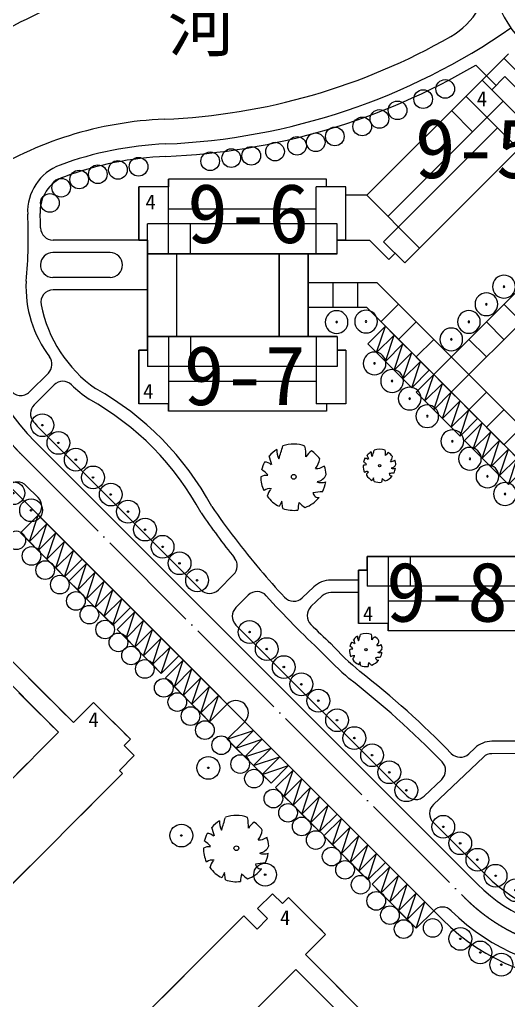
# Model space of a CAD drawing. Extents: x 39009873 to 40242873, y -38938004 to -37205504.
# Drawn here: x 39614004 to 39731978, y -38603123 to -38366395 of the extents above; entities that cross this region are included whole.
import ezdxf

# ---------------------------------------------------------------- set-up
doc = ezdxf.new("R2010")
doc.units = 0
doc.header["$LTSCALE"] = 1000
doc.header["$MEASUREMENT"] = 0
doc.linetypes.add('CENT', pattern=[15, 13, -1, 0, -1])
doc.linetypes.add('DASH', pattern=[0.35, 0.25, -0.1])
doc.layers.get('0').update_dxf_attribs({"linetype": 'CONTINUOUS'})
for name, color, linetype in [('1-CEG', 220, 'CONTINUOUS'), ('A-FACE', 4, 'CONTINUOUS'), ('PUB_TEXT', 4, 'CONTINUOUS'), ('river', 190, 'CONTINUOUS'), ('TEXT', 7, 'CONTINUOUS'), ('TREE1', 62, 'CONTINUOUS'), ('人行道', 251, 'CONTINUOUS'), ('停车', 165, 'CONTINUOUS'), ('建筑屋顶', 2, 'CONTINUOUS'), ('建筑轮廓', 254, 'CONTINUOUS'), ('道路中心线', 1, 'CENT')]:
    doc.layers.add(name, color=color, linetype=linetype)
doc.styles.add('-黑体', font='SIMHEI.TTF')
doc.styles.add('HRHZ', font='SIMHEI.TTF')
doc.styles.get("Standard").update_dxf_attribs({"font": 'SimSun.ttf', "height": 20})

# ---------------------------------------------------------------- blocks, each defined once
blk = doc.blocks.new('sdji')
at = {"linetype": 'Continuous', "ltscale": 10}
for radius in [2750, 184]:
    blk.add_circle((512091, 867961), radius, dxfattribs=at)
blk = doc.blocks.new('sij')
at = {"layer": 'TREE1', "linetype": 'Continuous', "ltscale": 10}
blk.add_circle((327690, 1006813), 2250, dxfattribs=at)
blk = doc.blocks.new('M_F13')
for p, q in [((-515, 179), (-397, 193)), ((-484, 239), (-484, 239)), ((-397, 193), (-484, 239))]:
    blk.add_line(p, q)
blk.add_circle((-3, 3), 38.2)
for centre, radius, start, end in [((-8, 3), 532, 89.3321, 114.3856), ((-325, 399), 130, 343.6555, 39.76), ((-175, 449), 193, 352.0775, 26.6128), ((-85, 589), 202, 304.1868, 338.5411), ((-8, 3), 531, 62.8767, 77.7021), ((80, 476), 154, 315.8454, 359.7651), ((-8, 3), 527, 126.0751, 153.6245), ((-356, 208), 224, 48.5203, 80.5151), ((-244, 1929), 1632, 285.4397, 290.7099), ((-8, 3), 523, 31.4098, 49.4752), ((-8, 3), 537, 160.8426, 187.275), ((412, 44), 234, 83.5323, 121.6544), ((959, 2091), 1965, 250.0865, 256.3451), ((-8, 3), 534, 340.3307, 19.43), ((-610, -942), 880, 77.3728, 85.4649), ((-5, -500), 587, 134.7782, 147.3315), ((-8, 3), 524, 200.8103, 231.4392), ((-251, -396), 87.2, 97.741, 188.8107), ((-1350, -519), 1108, 2.9465, 10.9238), ((-8, 3), 514, 305.394, 326.2464), ((358, 465), 656, 266.7455, 282.0146), ((0, -631), 545, 39.6536, 53.993), ((-8, 3), 522, 243.1498, 261.8356), ((125, -442), 220, 160.6009, 199.3991), ((100, -357), 178, 186.1912, 248.4952), ((296, -376), 163, 170.6314, 220.6278), ((325, -118), 300, 230.4582, 263.1093), ((-8, 3), 527, 274.7236, 290.3277)]:
    blk.add_arc(centre, radius, start, end)
at = {"width": 0.8, "flags": 9}
for tag, p in [('XSIZE', (-62, 12)), ('YSIZE', (9, 6))]:
    blk.add_attdef(tag, p, '', height=0.2, dxfattribs=at)

msp = doc.modelspace()

# ---------------------------------------------------------------- linework, layer by layer
at = {"layer": 'A-FACE'}
for p, q in [((39617737, -38468290), (39724554, -38575106)), ((39615616, -38478896), (39618488, -38481768))]:
    msp.add_line(p, q, dxfattribs=at)
at = {"layer": 'A-FACE', "linetype": 'Continuous', "ltscale": 10}
for p, q in [((39618488, -38486011), (39614245, -38490254)), ((39614245, -38490254), (39624852, -38500860)), ((39624852, -38500860), (39629094, -38496618)), ((39629094, -38496618), (39630155, -38497678)), ((39630155, -38497678), (39625912, -38501921)), ((39625912, -38501921), (39636519, -38512528)), ((39636519, -38512528), (39640762, -38508285)), ((39640762, -38508285), (39641822, -38509346)), ((39641822, -38509346), (39637580, -38513588)), ((39637580, -38513588), (39648186, -38524195)), ((39648186, -38524195), (39652429, -38519952)), ((39652429, -38519952), (39653490, -38521013)), ((39653490, -38521013), (39649247, -38525255)), ((39649247, -38525255), (39659853, -38535862)), ((39664096, -38531619), (39659853, -38535862)), ((39664096, -38540105), (39668339, -38535862)), ((39674703, -38550711), (39664096, -38540105)), ((39678945, -38546469), (39674703, -38550711)), ((39675763, -38551772), (39680006, -38547529)), ((39680006, -38547529), (39678945, -38546469)), ((39675763, -38551772), (39686370, -38562379)), ((39686370, -38562379), (39690613, -38558136)), ((39690613, -38558136), (39691673, -38559197)), ((39691673, -38559197), (39687431, -38563439)), ((39687431, -38563439), (39698037, -38574046)), ((39698037, -38574046), (39702280, -38569803)), ((39702280, -38569803), (39703341, -38570864)), ((39703341, -38570864), (39699098, -38575106)), ((39699098, -38575106), (39709705, -38585713)), ((39709705, -38585713), (39713947, -38581470))]:
    msp.add_line(p, q, dxfattribs=at)
at = {"layer": 'A-FACE'}
for centre, radius, start, end in [((39656981, -38429045), 55500, 180, 225), ((39613494, -38481018), 3000, 45, 135), ((39666217, -38533741), 3000, 45, 135), ((39753192, -38546469), 40500, 225, 315), ((39753192, -38546469), 49500, 225, 315)]:
    msp.add_arc(centre, radius, start, end, dxfattribs=at)
at = {"layer": 'A-FACE', "linetype": 'Continuous'}
for centre in [(39616366, -38483890), (39666217, -38533741)]:
    msp.add_arc(centre, 3000, 315, 45, dxfattribs=at)
at = {"layer": 'A-FACE', "linetype": 'Continuous', "ltscale": 10}
msp.add_arc((39716068, -38583592), 3000, 45, 135, dxfattribs=at)
at = {"layer": 'river'}
for centre, radius, start, end in [((39696013, -38527356), 180000, 102.33513, 120.45359), ((39709132, -38354855), 18000, 299.80139, 0.48687), ((39642630, -38238742), 151809, 272.38447, 299.80139), ((39652664, -38479710), 89368, 92.38447, 122.39776)]:
    msp.add_arc(centre, radius, start, end, dxfattribs=at)
at = {"layer": '人行道'}
for p, q in [((39725614, -38381006), (39731978, -38374642)), ((39730918, -38375702), (39769101, -38413886)), ((39724110, -38377380), (39729009, -38382278)), ((39713947, -38452070), (39761677, -38404340)), ((39718190, -38456313), (39765920, -38408583)), ((39644855, -38419620), (39622076, -38419620)), ((39635855, -38422620), (39622012, -38422620)), ((39635855, -38428620), (39622012, -38428620)), ((39700282, -38429920), (39683655, -38429920)), ((39689655, -38435920), (39689655, -38429920)), ((39695655, -38435920), (39695655, -38429920)), ((39700282, -38429920), (39761889, -38491526)), ((39644855, -38431620), (39622119, -38431620)), ((39701219, -38439342), (39705462, -38435099)), ((39730918, -38435099), (39735160, -38439342)), ((39697797, -38435920), (39683655, -38435920)), ((39697797, -38435920), (39757646, -38495769)), ((39705462, -38443585), (39709705, -38439342)), ((39726675, -38439342), (39730918, -38443585)), ((39709705, -38447827), (39713947, -38443585)), ((39722432, -38443585), (39726675, -38447827)), ((39620943, -38451710), (39616419, -38456234)), ((39622316, -38454580), (39617500, -38459396)), ((39722432, -38460555), (39726675, -38456313)), ((39726675, -38464798), (39730918, -38460555)), ((39730918, -38469040), (39735160, -38464798)), ((39619858, -38466168), (39657732, -38504042)), ((39609252, -38476775), (39716068, -38583592)), ((39665665, -38500352), (39661975, -38504042)), ((39684983, -38503334), (39682214, -38505962)), ((39695788, -38501670), (39689098, -38501687)), ((39669186, -38505316), (39666217, -38508285)), ((39687048, -38505511), (39684335, -38508085)), ((39695788, -38504670), (39689106, -38504687)), ((39666217, -38512528), (39707461, -38553771)), ((39734679, -38540561), (39727989, -38540578)), ((39723874, -38542225), (39722417, -38543608)), ((39734679, -38543561), (39727997, -38543578)), ((39725939, -38544401), (39713884, -38555840)), ((39715885, -38549805), (39711647, -38553826)), ((39713827, -38560137), (39726675, -38572985))]:
    msp.add_line(p, q, dxfattribs=at)
for centre, radius, start, end in [((39752131, -38354489), 24000, 157.79903, 225), ((39642630, -38238742), 157809, 272.38447, 304.74889), ((39642630, -38238742), 160809, 272.38447, 300.44335), ((39652664, -38479710), 83368, 92.38447, 110.27032), ((39652664, -38479710), 80368, 92.38447, 110.27032), ((39627939, -38412761), 12000, 110.27032, 182.9697), ((39627939, -38412761), 9000, 110.27032, 182.9697), ((39508165, -38418975), 107935, 354.38164, 2.9697), ((39508165, -38418975), 110935, 1.18441, 2.9697), ((39622076, -38416620), 3000, 181.18441, 270), ((39622012, -38425620), 3000, 90, 177.51988), ((39635855, -38425620), 3000, 270, 90), ((39622012, -38425620), 3000, 177.51988, 270), ((39643258, -38430982), 27714, 177.02089, 217.28704), ((39622119, -38434620), 3000, 90, 191.15611), ((39650979, -38428928), 32416, 191.15611, 234.93935), ((39618822, -38449589), 3000, 315, 37.28704), ((39624437, -38456701), 3000, 46.29817, 135), ((39614298, -38454113), 3000, 210.42512, 315), ((39650979, -38428928), 35416, 226.29817, 235.19711), ((39597628, -38517672), 71247, 28.29519, 60.8265), ((39597628, -38517672), 68247, 28.15504, 60.95175), ((39619621, -38461518), 3000, 135, 220.99595), ((39656981, -38429045), 52500, 220.99595, 225), ((39826966, -38368288), 202787, 214.75792, 220.19862), ((39826966, -38368288), 205787, 214.71009, 218.48935), ((39663543, -38498231), 3000, 315, 38.48935), ((39826966, -38368288), 202787, 220.19862, 222.70387), ((39689113, -38507687), 6000, 90.14206, 133.49506), ((39659853, -38501921), 3000, 225, 315), ((39671307, -38507438), 3000, 41.79474, 135), ((39826966, -38368288), 205787, 221.79474, 227.13964), ((39680149, -38503786), 3000, 222.70387, 313.49506), ((39689113, -38507687), 3000, 90.14206, 133.49506), ((39668339, -38510406), 3000, 135, 225), ((39686400, -38510261), 3000, 133.49506, 225.28524), ((39826966, -38368288), 202787, 225.28524, 227.17275), ((39743957, -38466575), 74511, 222.60434, 230.09388), ((39743957, -38466575), 77511, 222.69335, 229.35975), ((39559652, -38697961), 221334, 44.24692, 51.92239), ((39556283, -38701236), 223031, 44.27629, 52.03933), ((39728004, -38546578), 6000, 90.14206, 133.49506), ((39720352, -38541432), 3000, 224.24692, 313.49506), ((39728004, -38546578), 3000, 90.14206, 133.49506), ((39713821, -38547629), 3000, 313.49506, 44.27629), ((39709582, -38551650), 3000, 225, 313.49506), ((39715949, -38558016), 3000, 133.49506, 225), ((39753192, -38546469), 37500, 225, 315), ((39753192, -38546469), 52500, 225, 315)]:
    msp.add_arc(centre, radius, start, end, dxfattribs=at)
at = {"layer": '停车', "linetype": 'Continuous', "ltscale": 10}
for points in [[(39700159, -38446767), (39698037, -38444645), (39702280, -38440403), (39704401, -38442524), (39700159, -38446767), (39702280, -38440403)], [(39702280, -38448888), (39700159, -38446767), (39704401, -38442524), (39706523, -38444645), (39702280, -38448888), (39704401, -38442524)], [(39704401, -38451009), (39702280, -38448888), (39706523, -38444645), (39708644, -38446767), (39704401, -38451009), (39706523, -38444645)], [(39706523, -38453131), (39704401, -38451009), (39708644, -38446767), (39710765, -38448888), (39706523, -38453131), (39708644, -38446767)], [(39708644, -38455252), (39706523, -38453131), (39710765, -38448888), (39712887, -38451009), (39708644, -38455252), (39710765, -38448888)], [(39711826, -38458434), (39709705, -38456313), (39713947, -38452070), (39716068, -38454191), (39711826, -38458434), (39713947, -38452070)], [(39713947, -38460555), (39711826, -38458434), (39716068, -38454191), (39718190, -38456313), (39713947, -38460555), (39716068, -38454191)], [(39716068, -38462677), (39713947, -38460555), (39718190, -38456313), (39720311, -38458434), (39716068, -38462677), (39718190, -38456313)], [(39718190, -38464798), (39716068, -38462677), (39720311, -38458434), (39722432, -38460555), (39718190, -38464798), (39720311, -38458434)], [(39720311, -38466919), (39718190, -38464798), (39722432, -38460555), (39724554, -38462677), (39720311, -38466919), (39722432, -38460555)], [(39723493, -38470101), (39721372, -38467980), (39725614, -38463737), (39727736, -38465858), (39723493, -38470101), (39725614, -38463737)], [(39725614, -38472222), (39723493, -38470101), (39727736, -38465858), (39729857, -38467980), (39725614, -38472222), (39727736, -38465858)], [(39727736, -38474344), (39725614, -38472222), (39729857, -38467980), (39731978, -38470101), (39727736, -38474344), (39729857, -38467980)], [(39729857, -38476465), (39727736, -38474344), (39731978, -38470101), (39734100, -38472222), (39729857, -38476465), (39731978, -38470101)], [(39731978, -38478586), (39729857, -38476465), (39734100, -38472222), (39736221, -38474344), (39731978, -38478586), (39734100, -38472222)], [(39616366, -38492375), (39614245, -38490254), (39618488, -38486011), (39620609, -38488132), (39616366, -38492375), (39618488, -38486011)], [(39618488, -38494496), (39616366, -38492375), (39620609, -38488132), (39622730, -38490254), (39618488, -38494496), (39620609, -38488132)], [(39620609, -38496618), (39618488, -38494496), (39622730, -38490254), (39624852, -38492375), (39620609, -38496618), (39622730, -38490254)], [(39622730, -38498739), (39620609, -38496618), (39624852, -38492375), (39626973, -38494496), (39622730, -38498739), (39624852, -38492375)], [(39624852, -38500860), (39622730, -38498739), (39626973, -38494496), (39629094, -38496618), (39624852, -38500860), (39626973, -38494496)], [(39628034, -38504042), (39625912, -38501921), (39630155, -38497678), (39632276, -38499800), (39628034, -38504042), (39630155, -38497678)], [(39630155, -38506164), (39628034, -38504042), (39632276, -38499800), (39634398, -38501921), (39630155, -38506164), (39632276, -38499800)], [(39632276, -38508285), (39630155, -38506164), (39634398, -38501921), (39636519, -38504042), (39632276, -38508285), (39634398, -38501921)], [(39634398, -38510406), (39632276, -38508285), (39636519, -38504042), (39638640, -38506164), (39634398, -38510406), (39636519, -38504042)], [(39636519, -38512528), (39634398, -38510406), (39638640, -38506164), (39640762, -38508285), (39636519, -38512528), (39638640, -38506164)], [(39639701, -38515710), (39637580, -38513588), (39641822, -38509346), (39643944, -38511467), (39639701, -38515710), (39641822, -38509346)], [(39641822, -38517831), (39639701, -38515710), (39643944, -38511467), (39646065, -38513588), (39641822, -38517831), (39643944, -38511467)], [(39643944, -38519952), (39641822, -38517831), (39646065, -38513588), (39648186, -38515710), (39643944, -38519952), (39646065, -38513588)], [(39646065, -38522073), (39643944, -38519952), (39648186, -38515710), (39650308, -38517831), (39646065, -38522073), (39648186, -38515710)], [(39648186, -38524195), (39646065, -38522073), (39650308, -38517831), (39652429, -38519952), (39648186, -38524195), (39650308, -38517831)], [(39651368, -38527377), (39649247, -38525255), (39653490, -38521013), (39655611, -38523134), (39651368, -38527377), (39653490, -38521013)], [(39653490, -38529498), (39651368, -38527377), (39655611, -38523134), (39657732, -38525255), (39653490, -38529498), (39655611, -38523134)], [(39655611, -38531619), (39653490, -38529498), (39657732, -38525255), (39659853, -38527377), (39655611, -38531619), (39657732, -38525255)], [(39657732, -38533741), (39655611, -38531619), (39659853, -38527377), (39661975, -38529498), (39657732, -38533741), (39659853, -38527377)], [(39659853, -38535862), (39657732, -38533741), (39661975, -38529498), (39664096, -38531619), (39659853, -38535862), (39661975, -38529498)], [(39664096, -38540105), (39666217, -38542226), (39670460, -38537983), (39668339, -38535862), (39664096, -38540105), (39670460, -38537983)], [(39666217, -38542226), (39668339, -38544347), (39672581, -38540105), (39670460, -38537983), (39666217, -38542226), (39672581, -38540105)], [(39668339, -38544347), (39670460, -38546469), (39674703, -38542226), (39672581, -38540105), (39668339, -38544347), (39674703, -38542226)], [(39670460, -38546469), (39672581, -38548590), (39676824, -38544347), (39674703, -38542226), (39670460, -38546469), (39676824, -38544347)], [(39672581, -38548590), (39674703, -38550711), (39678945, -38546469), (39676824, -38544347), (39672581, -38548590), (39678945, -38546469)], [(39677885, -38553893), (39675763, -38551772), (39680006, -38547529), (39682127, -38549651), (39677885, -38553893), (39680006, -38547529)], [(39680006, -38556015), (39677885, -38553893), (39682127, -38549651), (39684249, -38551772), (39680006, -38556015), (39682127, -38549651)], [(39682127, -38558136), (39680006, -38556015), (39684249, -38551772), (39686370, -38553893), (39682127, -38558136), (39684249, -38551772)], [(39684249, -38560257), (39682127, -38558136), (39686370, -38553893), (39688491, -38556015), (39684249, -38560257), (39686370, -38553893)], [(39686370, -38562379), (39684249, -38560257), (39688491, -38556015), (39690613, -38558136), (39686370, -38562379), (39688491, -38556015)], [(39689552, -38565561), (39687431, -38563439), (39691673, -38559197), (39693795, -38561318), (39689552, -38565561), (39691673, -38559197)], [(39691673, -38567682), (39689552, -38565561), (39693795, -38561318), (39695916, -38563439), (39691673, -38567682), (39693795, -38561318)], [(39693795, -38569803), (39691673, -38567682), (39695916, -38563439), (39698037, -38565561), (39693795, -38569803), (39695916, -38563439)], [(39695916, -38571925), (39693795, -38569803), (39698037, -38565561), (39700159, -38567682), (39695916, -38571925), (39698037, -38565561)], [(39698037, -38574046), (39695916, -38571925), (39700159, -38567682), (39702280, -38569803), (39698037, -38574046), (39700159, -38567682)], [(39701219, -38577228), (39699098, -38575106), (39703341, -38570864), (39705462, -38572985), (39701219, -38577228), (39703341, -38570864)], [(39703341, -38579349), (39701219, -38577228), (39705462, -38572985), (39707583, -38575106), (39703341, -38579349), (39705462, -38572985)], [(39705462, -38581470), (39703341, -38579349), (39707583, -38575106), (39709705, -38577228), (39705462, -38581470), (39707583, -38575106)], [(39707583, -38583592), (39705462, -38581470), (39709705, -38577228), (39711826, -38579349), (39707583, -38583592), (39709705, -38577228)], [(39709705, -38585713), (39707583, -38583592), (39711826, -38579349), (39713947, -38581470), (39709705, -38585713), (39711826, -38579349)]]:
    msp.add_lwpolyline(points, dxfattribs=at)
at = {"layer": '建筑屋顶', "linetype": 'Continuous', "ltscale": 10}
for p, q in [((39727948, -38383339), (39731130, -38380157)), ((39731130, -38380157), (39740252, -38389279)), ((39697825, -38408795), (39725614, -38381006)), ((39725614, -38381006), (39730706, -38386097)), ((39721725, -38384895), (39724059, -38387228)), ((39721725, -38384895), (39734453, -38397623)), ((39702916, -38413886), (39730706, -38386097)), ((39730706, -38386097), (39738342, -38393734)), ((39718261, -38388360), (39723352, -38393451)), ((39701856, -38420038), (39729362, -38392532)), ((39706947, -38425129), (39738342, -38393734)), ((39642755, -38419620), (39642755, -38406720)), ((39649955, -38406720), (39642755, -38406720)), ((39688105, -38404920), (39649955, -38404920)), ((39649955, -38422920), (39649955, -38404920)), ((39692755, -38406720), (39685555, -38406720)), ((39685555, -38422920), (39685555, -38406720)), ((39692755, -38419620), (39692755, -38406720)), ((39697825, -38408795), (39710553, -38421523)), ((39685555, -38412120), (39649955, -38412120)), ((39644855, -38422920), (39644855, -38415720)), ((39690655, -38415720), (39644855, -38415720)), ((39655255, -38422920), (39655255, -38415720)), ((39690655, -38422920), (39690655, -38415720)), ((39644855, -38419620), (39642755, -38419620)), ((39692755, -38419620), (39690655, -38419620)), ((39698468, -38419620), (39703128, -38424281)), ((39706947, -38425129), (39701856, -38420038)), ((39690655, -38422920), (39644855, -38422920)), ((39703128, -38424281), (39704613, -38422796)), ((39644855, -38442920), (39644855, -38450120)), ((39690655, -38442920), (39644855, -38442920)), ((39649955, -38442920), (39649955, -38460920)), ((39655255, -38442920), (39655255, -38450120)), ((39685555, -38442920), (39685555, -38459120)), ((39690655, -38442920), (39690655, -38450120)), ((39642755, -38446220), (39642755, -38459120)), ((39644855, -38446220), (39642755, -38446220)), ((39692755, -38446220), (39690655, -38446220)), ((39692755, -38446220), (39692755, -38459120)), ((39690655, -38450120), (39644855, -38450120)), ((39685555, -38453720), (39649955, -38453720)), ((39649955, -38459120), (39642755, -38459120)), ((39688105, -38460920), (39649955, -38460920)), ((39692755, -38459120), (39685555, -38459120)), ((39697888, -38495953), (39697888, -38503153)), ((39743688, -38495953), (39697888, -38495953)), ((39702988, -38495953), (39702988, -38513953)), ((39708288, -38495953), (39708288, -38503153)), ((39695788, -38499253), (39695788, -38512153)), ((39697888, -38499253), (39695788, -38499253)), ((39743688, -38503153), (39697888, -38503153)), ((39738588, -38506753), (39702988, -38506753)), ((39702988, -38512153), (39695788, -38512153)), ((39741138, -38513953), (39702988, -38513953))]:
    msp.add_line(p, q, dxfattribs=at)
at = {"layer": '建筑屋顶'}
for p, q in [((39688105, -38406720), (39688105, -38404920)), ((39697825, -38408795), (39692755, -38408795)), ((39692755, -38419620), (39698468, -38419620)), ((39644855, -38442920), (39644855, -38422920)), ((39651855, -38422920), (39651855, -38442920)), ((39676655, -38442920), (39676655, -38422920)), ((39683655, -38442920), (39683655, -38422920)), ((39688105, -38459120), (39688105, -38460920))]:
    msp.add_line(p, q, dxfattribs=at)
at = {"layer": '建筑屋顶', "linetype": 'DASH', "ltscale": 30}
for p, q in [((39608730, -38517831), (39626973, -38536074)), ((39606396, -38521437), (39623367, -38538408)), ((39626973, -38536074), (39631852, -38531195)), ((39631852, -38531195), (39640762, -38540105)), ((39623367, -38538408), (39598972, -38562803)), ((39640762, -38540105), (39639277, -38541590)), ((39639277, -38541590), (39641681, -38543994)), ((39641681, -38543994), (39638075, -38547600)), ((39638852, -38548378), (39609154, -38578076)), ((39638075, -38547600), (39638852, -38548378)), ((39671450, -38580975), (39675056, -38577369)), ((39675056, -38577369), (39677460, -38579773)), ((39677460, -38579773), (39678945, -38578288)), ((39678945, -38578288), (39687855, -38587198)), ((39673854, -38583380), (39671450, -38580975)), ((39640974, -38609896), (39668127, -38582743)), ((39668127, -38582743), (39671309, -38585925)), ((39671309, -38585925), (39673854, -38583380)), ((39687855, -38587198), (39682976, -38592077)), ((39682976, -38592077), (39701219, -38610320)), ((39656247, -38620078), (39680642, -38595683)), ((39680642, -38595683), (39697613, -38612654))]:
    msp.add_line(p, q, dxfattribs=at)
at = {"layer": '建筑轮廓', "ltscale": 10}
for p, q in [((39644855, -38422920), (39644855, -38442920)), ((39651855, -38422920), (39651855, -38442920)), ((39676655, -38422920), (39676655, -38442920)), ((39683655, -38422920), (39683655, -38442920))]:
    msp.add_line(p, q, dxfattribs=at)
for points in [[(39740252, -38389279), (39731130, -38380157), (39727948, -38383339), (39725614, -38381006), (39697825, -38408795), (39692755, -38408795), (39692755, -38406720), (39688105, -38406720), (39688105, -38404920), (39649955, -38404920), (39649955, -38406720), (39642755, -38406720), (39642755, -38419620), (39644855, -38419620), (39644855, -38422920), (39690655, -38422920), (39690655, -38419620), (39692755, -38419620), (39695611, -38419620), (39698468, -38419620), (39703128, -38424281), (39704613, -38422796), (39706947, -38425129), (39738342, -38393734)], [(39609154, -38578076), (39638852, -38548378), (39638852, -38548378), (39638075, -38547600), (39641681, -38543994), (39639277, -38541590), (39640762, -38540105), (39631852, -38531195), (39626973, -38536074), (39608730, -38517831)], [(39582001, -38545832), (39606396, -38521437), (39623367, -38538408), (39598972, -38562803), (39582001, -38545832)], [(39701219, -38610320), (39682976, -38592077), (39687855, -38587198), (39678945, -38578288), (39677460, -38579773), (39675056, -38577369), (39671450, -38580975), (39673854, -38583380), (39671309, -38585925), (39668127, -38582743), (39658587, -38592283), (39643519, -38607351)], [(39656247, -38620078), (39680642, -38595683), (39697613, -38612654), (39673218, -38637049), (39656247, -38620078)]]:
    msp.add_lwpolyline(points, dxfattribs=at)
for points in [[(39690655, -38442920), (39690655, -38446220), (39692755, -38446220), (39692755, -38459120), (39688105, -38459120), (39688105, -38460920), (39649955, -38460920), (39649955, -38459120), (39642755, -38459120), (39642755, -38446220), (39644855, -38446220), (39644855, -38442920)], [(39743688, -38495953), (39743688, -38499253), (39745788, -38499253), (39745788, -38512153), (39741138, -38512153), (39741138, -38513953), (39702988, -38513953), (39702988, -38512153), (39695788, -38512153), (39695788, -38499253), (39697888, -38499253), (39697888, -38495953)]]:
    msp.add_lwpolyline(points, close=True, dxfattribs=at)
at = {"layer": '道路中心线', "ltscale": 2}
msp.add_line((39614555, -38471472), (39721372, -38578288), dxfattribs=at)
for centre, radius, start, end in [((39656981, -38429045), 60000, 180, 225), ((39753192, -38546469), 45000, 225, 315)]:
    msp.add_arc(centre, radius, start, end, dxfattribs=at)

# ---------------------------------------------------------------- block references
at = {"layer": 'TREE1', "linetype": 'Continuous'}
for name, p, rotation in [('sij', (39391537, -39390747), 0.1420572971157472), ('sij', (39386216, -39393208), 0.1420572971157472), ('sij', (39380030, -39395913), 0.1420572971157472), ('sij', (39371514, -39399806), 0.1420572971157472), ('sij', (39375658, -39397994), 0.1420572971157472), ('sij', (39364894, -39402210), 0.1420572971157472), ('sij', (39355776, -39404491), 0.1420572971157472), ('sij', (39360285, -39403631), 0.1420572971157472), ('sij', (39344722, -39406898), 0.1420572971157472), ('sij', (39350468, -39405873), 0.1420572971157472), ('sij', (39334807, -39408208), 0.1420572971157472), ('sij', (39339900, -39407440), 0.1420572971157472), ('sij', (39307692, -39411335), 0.1420572971157472), ('sij', (39312544, -39410284), 0.1420572971157472), ('sij', (39317516, -39409536), 0.1420572971157472), ('sij', (39303186, -39412617), 0.1420572971157472), ('sij', (39298834, -39414584), 0.1420572971157472), ('sij', (39296123, -39418270), 0.1420572971157472), ('sdji', (40486178, -38978533), 89.85794288858904), ('sdji', (40490056, -38982802), 89.85794288858904), ('sdji', (40494255, -38986846), 89.85794288858904), ('sdji', (40498420, -38991142), 89.85794288858904), ('sdji', (40479177, -38994939), 89.85794288858904), ('sdji', (40502700, -38995267), 89.85794288858904), ('sdji', (40483457, -38999064), 89.85794288858904), ('sdji', (40506848, -38999392), 89.85794288858904), ('sdji', (40510969, -39003733), 89.85794288858904), ('sij', (39288008, -39499688), 0.1420572971157472), ('sdji', (40515203, -39007886), 89.85794288858904), ('sij', (39291672, -39503472), 0.1420572971157472), ('sdji', (40519293, -39011851), 89.85794288858904), ('sij', (39294980, -39506884), 0.1420572971157472), ('sdji', (40523534, -39015968), 89.85794288858904), ('sij', (39298514, -39510398), 0.1420572971157472), ('sij', (39302401, -39514337), 0.1420572971157472), ('sij', (39305657, -39517645), 0.1420572971157472), ('sij', (39309468, -39521228), 0.1420572971157472), ('sdji', (40536192, -39028448), 89.85794288858904), ('sij', (39312661, -39524336), 0.1420572971157472), ('sdji', (40540340, -39032573), 89.85794288858904), ('sij', (39315710, -39527506), 0.1420572971157472), ('sdji', (40544460, -39036914), 89.85794288858904), ('sij', (39319038, -39530749), 0.1420572971157472), ('sdji', (40548695, -39041068), 89.85794288858904), ('sij', (39323611, -39535297), 0.1420572971157472), ('sij', (39326868, -39538743), 0.1420572971157472), ('sdji', (40552784, -39045033), 89.85794288858904), ('sij', (39330065, -39542127), 0.1420572971157472), ('sdji', (40557319, -39049731), 89.85794288858904), ('sij', (39333529, -39545504), 0.1420572971157472), ('sij', (39337480, -39549159), 0.1420572971157472), ('sdji', (40561492, -39054053), 89.85794288858904), ('sdji', (40565772, -39058178), 89.85794288858904), ('sij', (39342053, -39553707), 0.1420572971157472), ('sdji', (40526247, -39061240), 89.85794288858904), ('sdji', (40569920, -39062303), 89.85794288858904), ('sij', (39345380, -39557222), 0.1420572971157472), ('sdji', (40574040, -39066644), 89.85794288858904), ('sij', (39350064, -39562033), 0.1420572971157472), ('sij', (39353597, -39565471), 0.1420572971157472), ('sdji', (40519736, -39077570), 89.85794288858904), ('sij', (39356900, -39568756), 0.1420572971157472), ('sdji', (40582949, -39075471), 89.85794288858904), ('sij', (39360280, -39572041), 0.1420572971157472), ('sdji', (40587038, -39079436), 89.85794288858904), ('sij', (39364127, -39576026), 0.1420572971157472), ('sdji', (40591195, -39083414), 89.85794288858904), ('sdji', (40539961, -39087017), 89.85794288858904), ('sij', (39367353, -39579235), 0.1420572971157472), ('sdji', (40595581, -39087288), 89.85794288858904), ('sij', (39371116, -39582825), 0.1420572971157472), ('sdji', (40600371, -39090766), 89.85794288858904), ('sij', (39374886, -39586735), 0.1420572971157472), ('sij', (39378194, -39590179), 0.1420572971157472), ('sij', (39381497, -39593540), 0.1420572971157472), ('sij', (39388519, -39593259), 0.1420572971157472), ('sdji', (40587081, -39102516), 89.85794288858904), ('sdji', (40591882, -39105802), 89.85794288858904), ('sdji', (40596974, -39108746), 89.85794288858904)]:
    msp.add_blockref(name, p, dxfattribs=dict(at, rotation=rotation))
at = {"layer": 'TREE1', "linetype": 'Continuous', "xscale": -1, "rotation": 180.1420572971157}
for p in [(39216677, -37564169), (39212435, -37568412), (39176272, -37572718), (39183389, -37572581), (39208192, -37572655), (39203949, -37576897), (39185424, -37582695), (39189667, -37586937), (39193909, -37591180), (39198152, -37595423), (39204201, -37601472), (39208444, -37605714), (39212686, -37609957), (39216929, -37614200)]:
    msp.add_blockref('sdji', p, dxfattribs=at)
at = {"layer": 'TREE1', "rotation": 89.85794270046144}
for p, xscale, yscale, zscale in [((39680211, -38476709), 14.92991994664088, 14.92991995811462, 14.92992), ((39700909, -38474022), 7.464959973320438, 7.464959979057312, 7.464960000000002), ((39697622, -38518482), 7.464959973320438, 7.464959979057312, 7.464960000000002), ((39666363, -38566341), 14.92991994664088, 14.92991995811462, 14.92992)]:
    msp.add_blockref('M_F13', p, dxfattribs=dict(at, xscale=xscale, yscale=yscale, zscale=zscale))

# ---------------------------------------------------------------- texts
at = {"layer": '1-CEG', "style": '-黑体'}
for p in [(39724365, -38387291), (39644397, -38412201), (39643832, -38457890), (39696883, -38511566), (39630634, -38537167), (39676873, -38584928)]:
    msp.add_text('4', height=3600, dxfattribs=at).set_placement(p)
at = {"layer": 'PUB_TEXT', "color": 2, "style": '-黑体'}
for s, p in [('9-5', (39709405, -38404662)), ('9-6', (39654458, -38420338)), ('9-7', (39653615, -38459449)), ('9-8', (39702463, -38511722))]:
    msp.add_text(s, height=14400, dxfattribs=at).set_placement(p)
at = {"layer": 'TEXT', "style": 'HRHZ'}
msp.add_text('河', height=12000, dxfattribs=at).set_placement((39649805, -38373973))

doc.saveas('drawing.dxf')
